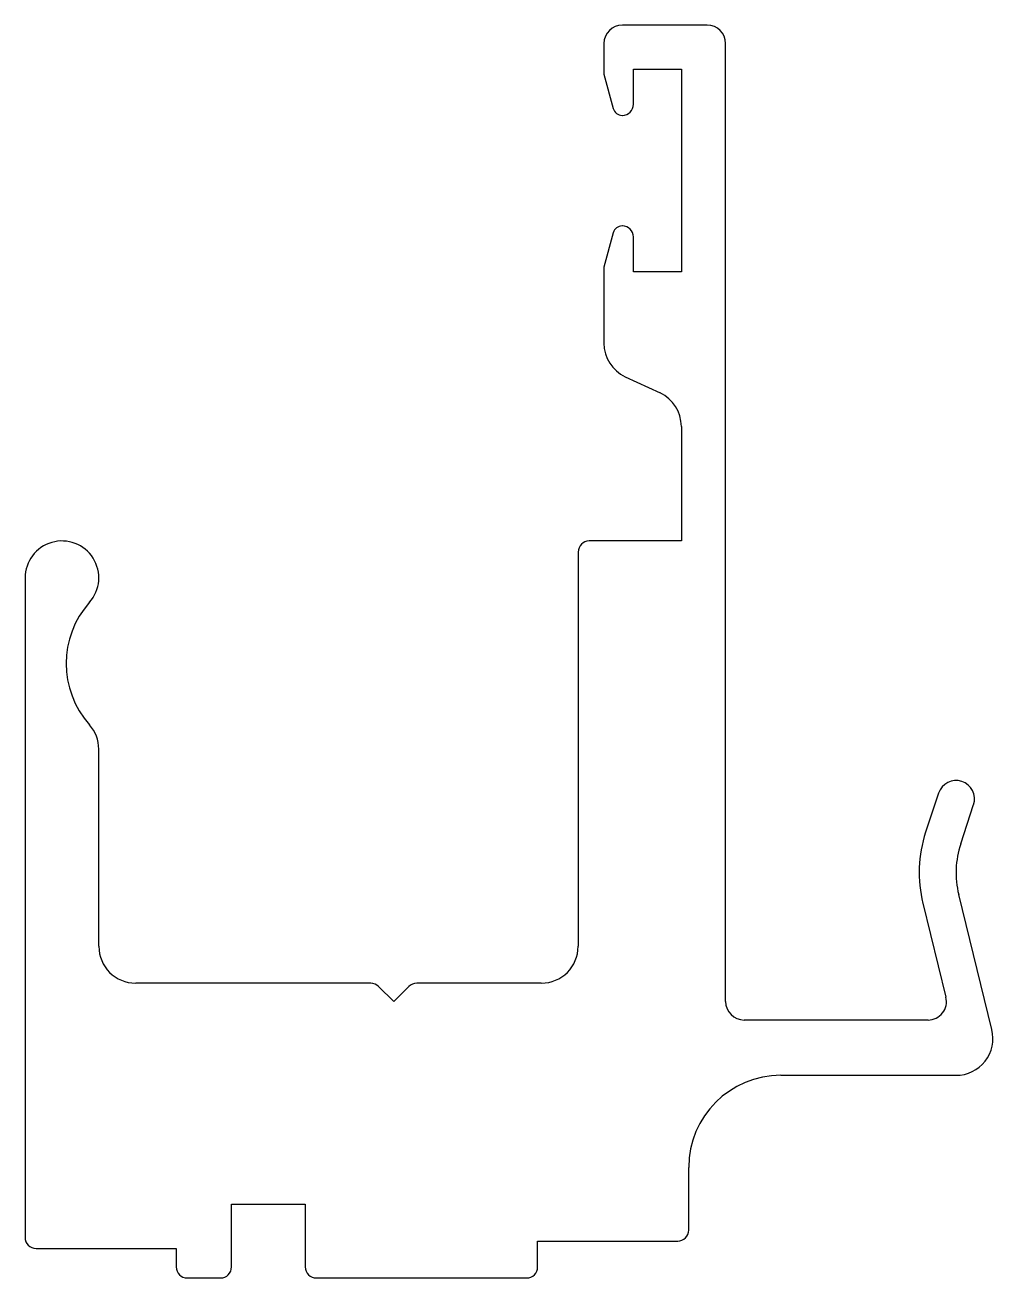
# Model space of a CAD drawing. Extents: x 579.3 to 605.5, y 208.7 to 242.7.
import ezdxf

# ---------------------------------------------------------------- set-up
doc = ezdxf.new("R2010")
doc.units = 0
doc.layers.get('0').update_dxf_attribs({"linetype": 'CONTINUOUS'})

msp = doc.modelspace()

# ---------------------------------------------------------------- linework, layer by layer
at = {"color": 0}
for p, q in [((597.764, 242.684), (595.464, 242.684)), ((594.964, 242.184), (594.964, 241.354)), ((598.264, 216.184), (598.264, 242.184)), ((595.764, 241.484), (597.064, 241.484)), ((595.764, 240.534), (595.764, 241.484)), ((597.064, 241.484), (597.064, 235.984)), ((594.964, 241.354), (595.214, 240.42)), ((595.456, 240.234), (595.464, 240.234)), ((595.214, 237.049), (594.964, 236.115)), ((595.464, 237.234), (595.456, 237.234)), ((595.764, 235.984), (595.764, 236.934)), ((594.964, 236.115), (594.964, 234.048)), ((597.064, 235.984), (595.764, 235.984)), ((595.541, 233.142), (596.487, 232.701)), ((597.064, 231.794), (597.064, 228.684)), ((597.064, 228.684), (594.564, 228.684)), ((594.264, 228.384), (594.264, 217.684)), ((579.264, 227.684), (579.264, 209.784)), ((581.264, 217.684), (581.264, 223.032)), ((604.039, 221.841), (603.689, 220.779)), ((604.639, 220.466), (604.989, 221.528)), ((605.485, 215.423), (604.586, 219.089)), ((603.615, 218.851), (604.239, 216.304)), ((588.64, 216.684), (582.264, 216.684)), ((589.264, 216.184), (588.852, 216.597)), ((589.676, 216.597), (589.264, 216.184)), ((593.264, 216.684), (589.888, 216.684)), ((603.754, 215.684), (598.764, 215.684)), ((599.764, 214.184), (604.514, 214.184)), ((597.264, 209.984), (597.264, 211.684)), ((584.864, 208.984), (584.864, 210.684)), ((584.864, 210.684), (586.864, 210.684)), ((586.864, 210.684), (586.864, 208.984)), ((579.564, 209.484), (583.364, 209.484)), ((583.364, 209.484), (583.364, 208.984)), ((593.164, 208.984), (593.164, 209.684)), ((593.164, 209.684), (596.964, 209.684)), ((583.664, 208.684), (584.564, 208.684)), ((587.164, 208.684), (592.864, 208.684))]:
    msp.add_line(p, q, dxfattribs=at)
for centre, radius, start, end in [((595.464, 242.184), 0.5, 90, 180), ((597.764, 242.184), 0.5, 0, 90), ((595.456, 240.484), 0.25, 195, 270), ((595.464, 240.534), 0.3, 270, 0), ((595.456, 236.984), 0.25, 90, 165), ((595.464, 236.934), 0.3, 0, 90), ((595.964, 234.048), 1, 180, 245), ((596.064, 231.794), 1, 360, 65), ((580.264, 227.684), 1, 318.3401, 180), ((594.564, 228.384), 0.3, 90, 180), ((582.879, 225.358), 2.5, 138.3401, 221.6599), ((580.264, 223.032), 1, 360, 41.6599), ((604.514, 221.684), 0.5, 341.7795, 161.7795), ((607.014, 219.684), 3.5, 161.7795, 193.7812), ((607.014, 219.684), 2.5, 161.7795, 193.7812), ((582.264, 217.684), 1, 180, 270), ((593.264, 217.684), 1, 270, 0), ((588.64, 216.384), 0.3, 45, 90), ((589.888, 216.384), 0.3, 90, 135), ((603.754, 216.184), 0.5, 270, 13.7812), ((598.764, 216.184), 0.5, 180, 270), ((604.514, 215.184), 1, 270, 13.7812), ((599.764, 211.684), 2.5, 90, 180), ((579.564, 209.784), 0.3, 180, 270), ((596.964, 209.984), 0.3, 270, 0), ((583.664, 208.984), 0.3, 180, 270), ((584.564, 208.984), 0.3, 270, 0), ((587.164, 208.984), 0.3, 180, 270), ((592.864, 208.984), 0.3, 270, 0)]:
    msp.add_arc(centre, radius, start, end, dxfattribs=at)

doc.saveas('drawing.dxf')
